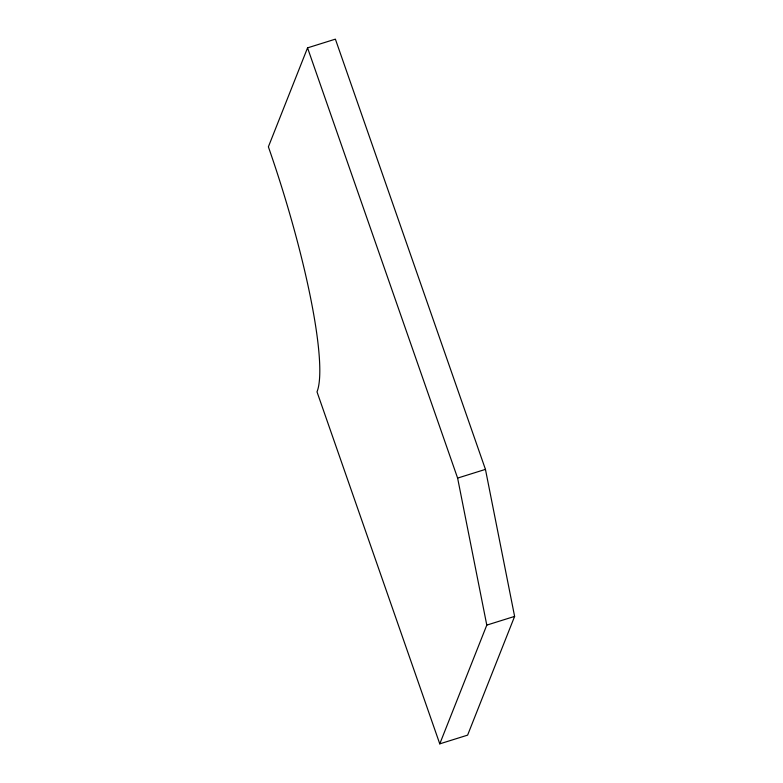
<?xml version="1.0" encoding="UTF-8"?>
<svg xmlns="http://www.w3.org/2000/svg" width="783" height="783" viewBox="0 0 783 783"><rect width="100%" height="100%" fill="white"/><g stroke="black" fill="none" stroke-linecap="round" stroke-linejoin="round"><path stroke-width="1.17" d="M307.553 47.861L268.383 146.812A211.097 34.129 72.6 0 1 316.998 391.843L439.772 743.85L467.608 735.139L514.617 616.397L485.45 469.379L335.388 39.15L307.553 47.861L457.615 478.09L486.791 625.108L439.772 743.85M457.615 478.09L485.45 469.379M486.791 625.108L514.617 616.397"/></g></svg>
